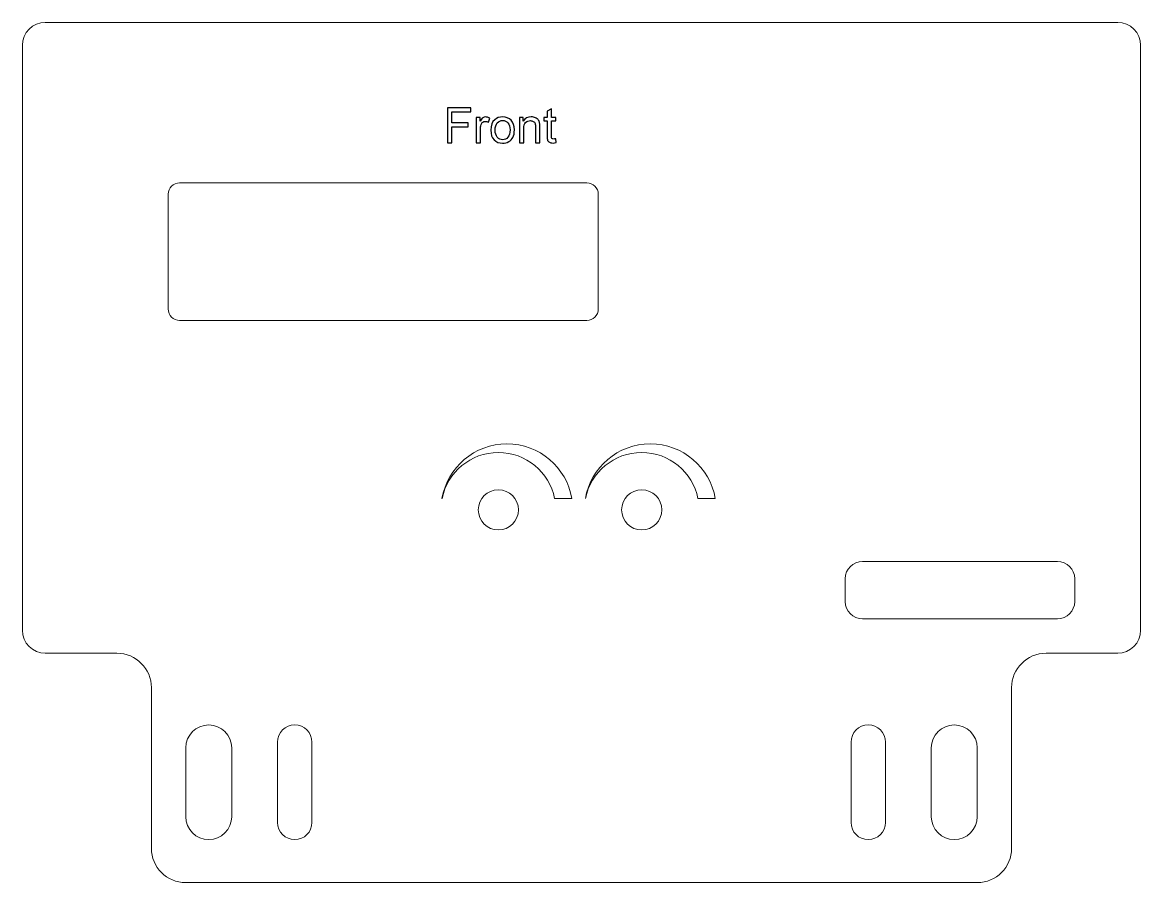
# Model space of a CAD drawing. Header units: millimetres. Extents: x -272 to 128, y -51 to 236.
# Drawn here: x -67.4 to 127.6, y -50.5 to 99.5 of the extents above; entities that cross this region are included whole.
import ezdxf

# ---------------------------------------------------------------- set-up
doc = ezdxf.new("R2010")
doc.units = ezdxf.units.MM
doc.header["$MEASUREMENT"] = 0
doc.layers.add('Ebene 1', color=7, linetype='Continuous')

msp = doc.modelspace()

# ---------------------------------------------------------------- linework, layer by layer
at = {"layer": 'Ebene 1', "lineweight": 20}
for centre in [(15.5884, 14.4948), (40.5884, 14.4948)]:
    msp.add_ellipse(centre, major_axis=(0, 3.5001), ratio=0.99997143, dxfattribs=at)
for points, knots in [([(105.088, -16.505), (105.088, -16.505), (105.0881, -16.505), (105.0881, -16.505), (105.0881, -13.2051), (107.7881, -10.5051), (111.088, -10.5051), (111.088, -10.5051), (111.088, -10.505), (111.088, -10.505), (111.088, -10.505), (123.5879, -10.505), (123.5879, -10.505), (125.788, -10.505), (127.588, -8.705), (127.588, -6.505), (127.588, -6.505), (127.588, 95.495), (127.588, 95.495), (127.588, 97.695), (125.788, 99.495), (123.5879, 99.495), (123.5879, 99.495), (-63.4119, 99.495), (-63.4119, 99.495), (-65.6119, 99.495), (-67.4119, 97.695), (-67.4119, 95.495), (-67.4119, 95.495), (-67.4119, -6.505), (-67.4119, -6.505), (-67.4119, -8.705), (-65.6119, -10.505), (-63.4119, -10.505), (-63.4119, -10.505), (-50.912, -10.505), (-50.912, -10.505), (-50.912, -10.505), (-50.912, -10.5051), (-50.912, -10.5051), (-47.6121, -10.5051), (-44.9121, -13.2051), (-44.9121, -16.505), (-44.9121, -16.505), (-44.912, -16.505), (-44.912, -16.505), (-44.912, -16.505), (-44.912, -44.505), (-44.912, -44.505), (-44.912, -47.805), (-42.212, -50.505), (-38.912, -50.505), (-38.912, -50.505), (99.088, -50.505), (99.088, -50.505), (102.388, -50.505), (105.088, -47.805), (105.088, -44.505), (105.088, -44.505), (105.088, -16.505), (105.088, -16.505)], [0, 0, 0, 0, 0.05, 0.05, 0.05, 0.1, 0.1, 0.1, 0.15, 0.15, 0.15, 0.2, 0.2, 0.2, 0.25, 0.25, 0.25, 0.3, 0.3, 0.3, 0.35, 0.35, 0.35, 0.4, 0.4, 0.4, 0.45, 0.45, 0.45, 0.5, 0.5, 0.5, 0.55, 0.55, 0.55, 0.6, 0.6, 0.6, 0.65, 0.65, 0.65, 0.7, 0.7, 0.7, 0.75, 0.75, 0.75, 0.8, 0.8, 0.8, 0.85, 0.85, 0.85, 0.9, 0.9, 0.9, 0.95, 0.95, 0.95, 1, 1, 1, 1]), ([(-39.9866, 71.5204), (-39.9866, 71.5204), (31.0134, 71.5204), (31.0134, 71.5204), (32.1134, 71.5204), (33.0134, 70.6204), (33.0134, 69.5204), (33.0134, 69.5204), (33.0134, 49.5204), (33.0134, 49.5204), (33.0134, 48.4204), (32.1134, 47.5204), (31.0134, 47.5204), (31.0134, 47.5204), (-39.9866, 47.5204), (-39.9866, 47.5204), (-41.0866, 47.5204), (-41.9866, 48.4204), (-41.9866, 49.5204), (-41.9866, 49.5204), (-41.9866, 69.5204), (-41.9866, 69.5204), (-41.9866, 70.6204), (-41.0866, 71.5204), (-39.9866, 71.5204)], [0, 0, 0, 0, 0.125, 0.125, 0.125, 0.25, 0.25, 0.25, 0.375, 0.375, 0.375, 0.5, 0.5, 0.5, 0.625, 0.625, 0.625, 0.75, 0.75, 0.75, 0.875, 0.875, 0.875, 1, 1, 1, 1]), ([(79.088, 5.4949), (79.088, 5.4949), (113.0881, 5.4949), (113.0881, 5.4949), (114.7381, 5.4949), (116.0881, 4.1449), (116.0881, 2.4949), (116.0881, 2.4949), (116.0881, -1.505), (116.0881, -1.505), (116.0881, -3.155), (114.7381, -4.5051), (113.0881, -4.5051), (113.0881, -4.5051), (79.088, -4.5051), (79.088, -4.5051), (77.4381, -4.5051), (76.0881, -3.155), (76.0881, -1.505), (76.0881, -1.505), (76.0881, 2.4949), (76.0881, 2.4949), (76.0881, 4.1449), (77.4381, 5.4949), (79.088, 5.4949)], [0, 0, 0, 0, 0.125, 0.125, 0.125, 0.25, 0.25, 0.25, 0.375, 0.375, 0.375, 0.5, 0.5, 0.5, 0.625, 0.625, 0.625, 0.75, 0.75, 0.75, 0.875, 0.875, 0.875, 1, 1, 1, 1]), ([(-34.912, -23.005), (-34.912, -23.005), (-34.912, -23.005), (-34.912, -23.005), (-32.712, -23.005), (-30.912, -24.805), (-30.912, -27.005), (-30.912, -27.005), (-30.912, -39.005), (-30.912, -39.005), (-30.912, -41.205), (-32.712, -43.005), (-34.912, -43.005), (-34.912, -43.005), (-34.912, -43.005), (-34.912, -43.005), (-37.112, -43.005), (-38.912, -41.205), (-38.912, -39.005), (-38.912, -39.005), (-38.912, -27.005), (-38.912, -27.005), (-38.912, -24.805), (-37.112, -23.005), (-34.912, -23.005)], [0, 0, 0, 0, 0.125, 0.125, 0.125, 0.25, 0.25, 0.25, 0.375, 0.375, 0.375, 0.5, 0.5, 0.5, 0.625, 0.625, 0.625, 0.75, 0.75, 0.75, 0.875, 0.875, 0.875, 1, 1, 1, 1]), ([(-19.9121, -23.005), (-19.9121, -23.005), (-19.9121, -23.005), (-19.9121, -23.005), (-18.2621, -23.005), (-16.9121, -24.355), (-16.9121, -26.005), (-16.9121, -26.005), (-16.9121, -40.005), (-16.9121, -40.005), (-16.9121, -41.655), (-18.2621, -43.005), (-19.9121, -43.005), (-19.9121, -43.005), (-19.9121, -43.005), (-19.9121, -43.005), (-21.5621, -43.005), (-22.9121, -41.655), (-22.9121, -40.005), (-22.9121, -40.005), (-22.9121, -26.005), (-22.9121, -26.005), (-22.9121, -24.355), (-21.5621, -23.005), (-19.9121, -23.005)], [0, 0, 0, 0, 0.125, 0.125, 0.125, 0.25, 0.25, 0.25, 0.375, 0.375, 0.375, 0.5, 0.5, 0.5, 0.625, 0.625, 0.625, 0.75, 0.75, 0.75, 0.875, 0.875, 0.875, 1, 1, 1, 1]), ([(80.088, -23.005), (80.088, -23.005), (80.088, -23.005), (80.088, -23.005), (81.738, -23.005), (83.088, -24.355), (83.088, -26.005), (83.088, -26.005), (83.088, -40.005), (83.088, -40.005), (83.088, -41.655), (81.738, -43.005), (80.088, -43.005), (80.088, -43.005), (80.088, -43.005), (80.088, -43.005), (78.438, -43.005), (77.088, -41.655), (77.088, -40.005), (77.088, -40.005), (77.088, -26.005), (77.088, -26.005), (77.088, -24.355), (78.438, -23.005), (80.088, -23.005)], [0, 0, 0, 0, 0.125, 0.125, 0.125, 0.25, 0.25, 0.25, 0.375, 0.375, 0.375, 0.5, 0.5, 0.5, 0.625, 0.625, 0.625, 0.75, 0.75, 0.75, 0.875, 0.875, 0.875, 1, 1, 1, 1]), ([(95.0879, -23.005), (95.0879, -23.005), (95.0879, -23.005), (95.0879, -23.005), (97.2879, -23.005), (99.0879, -24.805), (99.0879, -27.005), (99.0879, -27.005), (99.0879, -39.005), (99.0879, -39.005), (99.0879, -41.205), (97.2879, -43.005), (95.0879, -43.005), (95.0879, -43.005), (95.0879, -43.005), (95.0879, -43.005), (92.8879, -43.005), (91.0879, -41.205), (91.0879, -39.005), (91.0879, -39.005), (91.0879, -27.005), (91.0879, -27.005), (91.0879, -24.805), (92.8879, -23.005), (95.0879, -23.005)], [0, 0, 0, 0, 0.125, 0.125, 0.125, 0.25, 0.25, 0.25, 0.375, 0.375, 0.375, 0.5, 0.5, 0.5, 0.625, 0.625, 0.625, 0.75, 0.75, 0.75, 0.875, 0.875, 0.875, 1, 1, 1, 1])]:
    msp.add_open_spline(points, degree=3, knots=knots, dxfattribs=at)
at = {"layer": 'Ebene 1'}
for points, knots in [([(6.6964, 78.5186), (6.6964, 78.5186), (6.6964, 84.5808), (6.6964, 84.5808), (6.6964, 84.5808), (10.7858, 84.5808), (10.7858, 84.5808), (10.7858, 84.5808), (10.7858, 83.8696), (10.7858, 83.8696), (10.7858, 83.8696), (7.5007, 83.8696), (7.5007, 83.8696), (7.5007, 83.8696), (7.5007, 81.9815), (7.5007, 81.9815), (7.5007, 81.9815), (10.3455, 81.9815), (10.3455, 81.9815), (10.3455, 81.9815), (10.3455, 81.2703), (10.3455, 81.2703), (10.3455, 81.2703), (7.5007, 81.2703), (7.5007, 81.2703), (7.5007, 81.2703), (7.5007, 78.5186), (7.5007, 78.5186), (7.5007, 78.5186), (6.6964, 78.5186), (6.6964, 78.5186)], [0, 0, 0, 0, 0.1, 0.1, 0.1, 0.2, 0.2, 0.2, 0.3, 0.3, 0.3, 0.4, 0.4, 0.4, 0.5, 0.5, 0.5, 0.6, 0.6, 0.6, 0.7, 0.7, 0.7, 0.8, 0.8, 0.8, 0.9, 0.9, 0.9, 1, 1, 1, 1]), ([(25.5869, 79.1832), (25.5869, 79.1832), (25.6885, 78.5257), (25.6885, 78.5257), (25.4797, 78.4819), (25.292, 78.4593), (25.1283, 78.4593), (24.8588, 78.4593), (24.65, 78.5017), (24.5004, 78.5877), (24.3522, 78.6738), (24.2478, 78.7853), (24.1871, 78.925), (24.1264, 79.0647), (24.0968, 79.3582), (24.0968, 79.8055), (24.0968, 79.8055), (24.0968, 82.3371), (24.0968, 82.3371), (24.0968, 82.3371), (23.5465, 82.3371), (23.5465, 82.3371), (23.5465, 82.3371), (23.5465, 82.9128), (23.5465, 82.9128), (23.5465, 82.9128), (24.0968, 82.9128), (24.0968, 82.9128), (24.0968, 82.9128), (24.0968, 83.9994), (24.0968, 83.9994), (24.0968, 83.9994), (24.8419, 84.4467), (24.8419, 84.4467), (24.8419, 84.4467), (24.8419, 82.9128), (24.8419, 82.9128), (24.8419, 82.9128), (25.5869, 82.9128), (25.5869, 82.9128), (25.5869, 82.9128), (25.5869, 82.3371), (25.5869, 82.3371), (25.5869, 82.3371), (24.8419, 82.3371), (24.8419, 82.3371), (24.8419, 82.3371), (24.8419, 79.7632), (24.8419, 79.7632), (24.8419, 79.5501), (24.8546, 79.4132), (24.8814, 79.3526), (24.9068, 79.2919), (24.9491, 79.2439), (25.0084, 79.2072), (25.0677, 79.1719), (25.1523, 79.1536), (25.2624, 79.1536), (25.3442, 79.1536), (25.4529, 79.1635), (25.5869, 79.1832)], [0, 0, 0, 0, 0.05, 0.05, 0.05, 0.1, 0.1, 0.1, 0.15, 0.15, 0.15, 0.2, 0.2, 0.2, 0.25, 0.25, 0.25, 0.3, 0.3, 0.3, 0.35, 0.35, 0.35, 0.4, 0.4, 0.4, 0.45, 0.45, 0.45, 0.5, 0.5, 0.5, 0.55, 0.55, 0.55, 0.6, 0.6, 0.6, 0.65, 0.65, 0.65, 0.7, 0.7, 0.7, 0.75, 0.75, 0.75, 0.8, 0.8, 0.8, 0.85, 0.85, 0.85, 0.9, 0.9, 0.9, 0.95, 0.95, 0.95, 1, 1, 1, 1]), ([(11.7241, 78.5186), (11.7241, 78.5186), (11.7241, 82.9128), (11.7241, 82.9128), (11.7241, 82.9128), (12.393, 82.9128), (12.393, 82.9128), (12.393, 82.9128), (12.393, 82.2397), (12.393, 82.2397), (12.5637, 82.5516), (12.7218, 82.7576), (12.8671, 82.8564), (13.0125, 82.9566), (13.1719, 83.006), (13.3455, 83.006), (13.5967, 83.006), (13.8521, 82.9269), (14.1117, 82.7703), (14.1117, 82.7703), (13.8465, 82.0831), (13.8465, 82.0831), (13.6658, 82.1847), (13.4852, 82.2355), (13.3046, 82.2355), (13.1423, 82.2355), (12.997, 82.1861), (12.8686, 82.0887), (12.7401, 81.9914), (12.6484, 81.8559), (12.5934, 81.6823), (12.5101, 81.4184), (12.4692, 81.1292), (12.4692, 80.8145), (12.4692, 80.8145), (12.4692, 78.5186), (12.4692, 78.5186), (12.4692, 78.5186), (11.7241, 78.5186), (11.7241, 78.5186)], [0, 0, 0, 0, 0.07692308, 0.07692308, 0.07692308, 0.15384615, 0.15384615, 0.15384615, 0.23076923, 0.23076923, 0.23076923, 0.30769231, 0.30769231, 0.30769231, 0.38461538, 0.38461538, 0.38461538, 0.46153846, 0.46153846, 0.46153846, 0.53846154, 0.53846154, 0.53846154, 0.61538462, 0.61538462, 0.61538462, 0.69230769, 0.69230769, 0.69230769, 0.76923077, 0.76923077, 0.76923077, 0.84615385, 0.84615385, 0.84615385, 0.92307692, 0.92307692, 0.92307692, 1, 1, 1, 1]), ([(14.2726, 80.7157), (14.2726, 81.5271), (14.4984, 82.1282), (14.9513, 82.5191), (15.3281, 82.8437), (15.7896, 83.006), (16.3328, 83.006), (16.9354, 83.006), (17.4293, 82.8084), (17.8131, 82.4133), (18.1955, 82.0196), (18.3874, 81.4735), (18.3874, 80.7778), (18.3874, 80.2134), (18.3028, 79.7703), (18.1334, 79.4471), (17.9641, 79.124), (17.7171, 78.8728), (17.3926, 78.6936), (17.0694, 78.5144), (16.7152, 78.4255), (16.3328, 78.4255), (15.7176, 78.4255), (15.2209, 78.6216), (14.8413, 79.0153), (14.4617, 79.409), (14.2726, 79.9763), (14.2726, 80.7157)], [0, 0, 0, 0, 0.11111111, 0.11111111, 0.11111111, 0.22222222, 0.22222222, 0.22222222, 0.33333333, 0.33333333, 0.33333333, 0.44444444, 0.44444444, 0.44444444, 0.55555556, 0.55555556, 0.55555556, 0.66666667, 0.66666667, 0.66666667, 0.77777778, 0.77777778, 0.77777778, 0.88888889, 0.88888889, 0.88888889, 1, 1, 1, 1]), ([(15.0346, 80.7143), (15.0346, 80.1527), (15.1574, 79.7322), (15.4029, 79.4542), (15.6499, 79.1748), (15.9589, 79.0351), (16.3328, 79.0351), (16.7025, 79.0351), (17.0102, 79.1748), (17.2571, 79.4556), (17.5026, 79.7364), (17.6254, 80.164), (17.6254, 80.7383), (17.6254, 81.2802), (17.5012, 81.6908), (17.2543, 81.9688), (17.0073, 82.2482), (16.6997, 82.3879), (16.3328, 82.3879), (15.9589, 82.3879), (15.6499, 82.2496), (15.4029, 81.9716), (15.1574, 81.6936), (15.0346, 81.2745), (15.0346, 80.7143)], [0, 0, 0, 0, 0.125, 0.125, 0.125, 0.25, 0.25, 0.25, 0.375, 0.375, 0.375, 0.5, 0.5, 0.5, 0.625, 0.625, 0.625, 0.75, 0.75, 0.75, 0.875, 0.875, 0.875, 1, 1, 1, 1]), ([(19.2609, 78.5186), (19.2609, 78.5186), (19.2609, 82.9128), (19.2609, 82.9128), (19.2609, 82.9128), (19.9298, 82.9128), (19.9298, 82.9128), (19.9298, 82.9128), (19.9298, 82.2891), (19.9298, 82.2891), (20.2515, 82.7675), (20.7172, 83.006), (21.3254, 83.006), (21.5907, 83.006), (21.8334, 82.958), (22.0549, 82.8634), (22.2765, 82.7689), (22.443, 82.6433), (22.553, 82.4895), (22.6631, 82.3357), (22.7407, 82.1522), (22.7845, 81.9406), (22.8113, 81.8023), (22.8254, 81.561), (22.8254, 81.2167), (22.8254, 81.2167), (22.8254, 78.5186), (22.8254, 78.5186), (22.8254, 78.5186), (22.0803, 78.5186), (22.0803, 78.5186), (22.0803, 78.5186), (22.0803, 81.1884), (22.0803, 81.1884), (22.0803, 81.4918), (22.0521, 81.719), (21.9942, 81.8686), (21.9364, 82.0182), (21.8334, 82.1381), (21.6866, 82.2284), (21.5399, 82.3173), (21.3663, 82.3625), (21.1687, 82.3625), (20.8526, 82.3625), (20.5803, 82.2623), (20.3503, 82.0605), (20.1203, 81.8601), (20.006, 81.4777), (20.006, 80.9161), (20.006, 80.9161), (20.006, 78.5186), (20.006, 78.5186), (20.006, 78.5186), (19.2609, 78.5186), (19.2609, 78.5186)], [0, 0, 0, 0, 0.05555556, 0.05555556, 0.05555556, 0.11111111, 0.11111111, 0.11111111, 0.16666667, 0.16666667, 0.16666667, 0.22222222, 0.22222222, 0.22222222, 0.27777778, 0.27777778, 0.27777778, 0.33333333, 0.33333333, 0.33333333, 0.38888889, 0.38888889, 0.38888889, 0.44444444, 0.44444444, 0.44444444, 0.5, 0.5, 0.5, 0.55555556, 0.55555556, 0.55555556, 0.61111111, 0.61111111, 0.61111111, 0.66666667, 0.66666667, 0.66666667, 0.72222222, 0.72222222, 0.72222222, 0.77777778, 0.77777778, 0.77777778, 0.83333333, 0.83333333, 0.83333333, 0.88888889, 0.88888889, 0.88888889, 0.94444444, 0.94444444, 0.94444444, 1, 1, 1, 1])]:
    msp.add_open_spline(points, degree=3, knots=knots, dxfattribs=at)
at = {"layer": 'Ebene 1', "lineweight": 9}
for points in [[(17.0884, 25.9949), (22.7576, 25.9949), (27.4684, 21.8926), (28.4148, 16.4945), (28.4148, 16.4945), (25.3882, 16.4945), (25.3882, 16.4945), (24.4618, 21.0591), (20.4264, 24.4949), (15.5884, 24.4949), (10.7504, 24.4949), (6.7149, 21.0591), (5.7885, 16.4945), (5.7885, 16.4945), (5.7623, 16.4945), (5.7623, 16.4945), (6.7087, 21.8925), (11.4192, 25.9949), (17.0884, 25.9949)], [(42.0884, 25.9949), (47.7576, 25.9949), (52.4684, 21.8926), (53.4148, 16.4945), (53.4148, 16.4945), (50.3882, 16.4945), (50.3882, 16.4945), (49.4618, 21.0591), (45.4264, 24.4949), (40.5884, 24.4949), (35.7504, 24.4949), (31.7149, 21.0591), (30.7885, 16.4945), (30.7885, 16.4945), (30.7623, 16.4945), (30.7623, 16.4945), (31.7087, 21.8925), (36.4192, 25.9949), (42.0884, 25.9949)]]:
    msp.add_open_spline(points, degree=3, knots=[0, 0, 0, 0, 0.16666667, 0.16666667, 0.16666667, 0.33333333, 0.33333333, 0.33333333, 0.5, 0.5, 0.5, 0.66666667, 0.66666667, 0.66666667, 0.83333333, 0.83333333, 0.83333333, 1, 1, 1, 1], dxfattribs=at)

doc.saveas('drawing.dxf')
